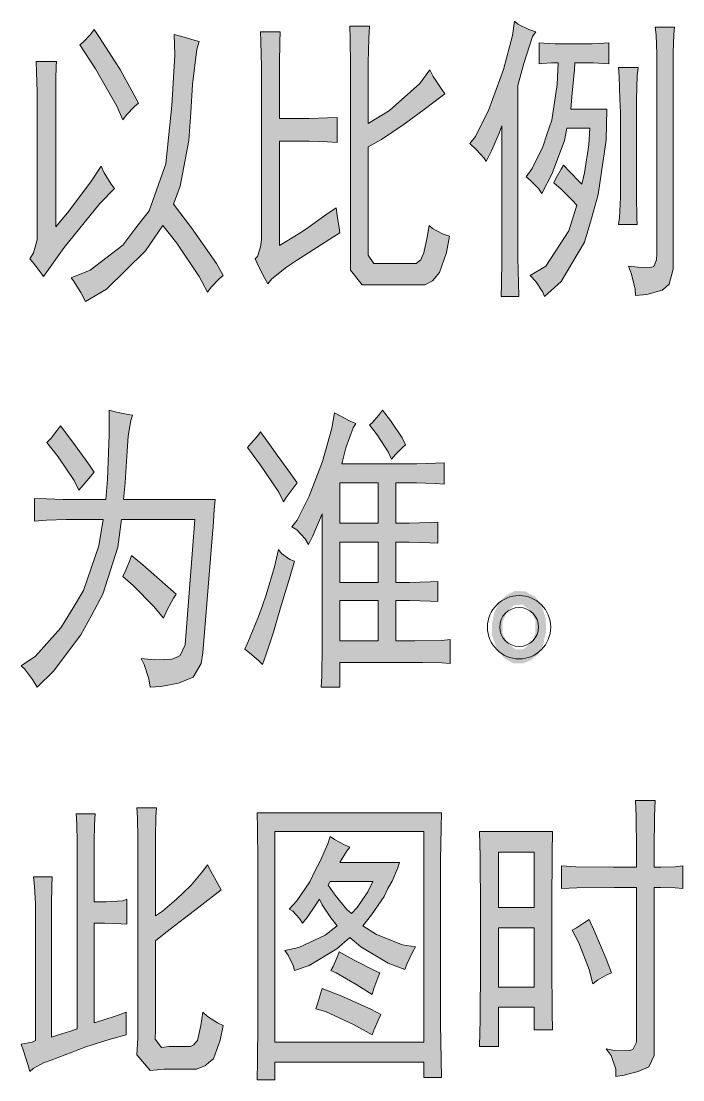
# Model space of a CAD drawing. Header units: millimetres. Extents: x 0 to 414, y 0 to 292.
# Drawn here: x 360.7 to 366.88, y 157.38 to 167.26 of the extents above; entities that cross this region are included whole.
import ezdxf

# ---------------------------------------------------------------- set-up
doc = ezdxf.new("R2010")
doc.units = ezdxf.units.MM

msp = doc.modelspace()

# ---------------------------------------------------------------- hatches: boundary and pattern name
h = msp.add_hatch(color=0)
h.dxf.hatch_style = 2
h.paths.add_polyline_path([(365.509528, 167.16375), (365.477778, 167.117889), (365.396639, 166.867417), (365.340194, 166.662806), (365.340194, 165.167028), (365.340194, 165.054139), (365.34725, 164.817778), (365.350778, 164.690778), (365.184972, 164.690778), (365.1885, 164.807194), (365.192028, 165.032972), (365.192028, 165.142333), (365.192028, 166.285333), (365.167333, 166.218306), (365.09325, 166.0525), (365.043861, 165.953722), (365.026222, 165.981944), (364.952139, 166.063083), (364.892167, 166.119528), (364.945083, 166.186556), (365.068556, 166.437028), (365.139111, 166.624), (365.206139, 166.810972), (365.290806, 167.128472), (365.308444, 167.262528), (365.340194, 167.234306), (365.4425, 167.184917)])
h = msp.add_hatch(color=0)
h.dxf.hatch_style = 2
h.paths.add_polyline_path([(361.382028, 167.184917), (361.427889, 167.117889), (361.523139, 166.969722), (361.572528, 166.892111), (361.625444, 166.810972), (361.734806, 166.613417), (361.798306, 166.497), (361.7595, 166.46525), (361.685417, 166.387639), (361.650139, 166.341778), (361.593694, 166.468778), (361.396139, 166.818028), (361.247972, 167.040278), (361.28325, 167.0685), (361.350278, 167.139056)])
h = msp.add_hatch(color=0)
h.dxf.hatch_style = 2
h.paths.add_polyline_path([(363.121222, 167.16375), (363.117694, 167.072028), (363.114167, 166.856833), (363.114167, 166.729833), (363.114167, 166.352361), (363.311722, 166.352361), (363.392861, 166.352361), (363.562194, 166.359417), (363.653917, 166.362944), (363.653917, 166.130111), (363.562194, 166.137167), (363.392861, 166.140694), (363.311722, 166.140694), (363.114167, 166.140694), (363.114167, 165.167028), (363.177667, 165.205833), (363.297611, 165.279917), (363.350528, 165.315194), (363.403444, 165.350472), (363.548083, 165.452778), (363.643333, 165.519806), (363.653917, 165.44925), (363.671556, 165.332833), (363.678611, 165.286972), (363.583361, 165.227), (363.385806, 165.1), (363.2835, 165.032972), (363.181194, 164.965944), (363.043611, 164.856583), (363.004806, 164.810722), (362.976583, 164.860111), (362.916611, 164.976528), (362.888389, 165.043556), (362.909556, 165.064722), (362.937778, 165.156444), (362.944833, 165.219944), (362.944833, 166.708667), (362.944833, 166.839194), (362.941306, 167.0685), (362.937778, 167.16375)])
h = msp.add_hatch(color=0)
h.dxf.hatch_style = 2
h.paths.add_polyline_path([(363.953778, 167.216667), (363.95025, 167.10025), (363.943194, 166.878), (363.943194, 166.775694), (363.943194, 166.3065), (364.14075, 166.429972), (364.4265, 166.680444), (364.518222, 166.807444), (364.549972, 166.747472), (364.624056, 166.634583), (364.659333, 166.585194), (364.609944, 166.546389), (364.465306, 166.437028), (364.373583, 166.37), (364.278333, 166.299444), (364.066667, 166.158333), (363.943194, 166.087778), (363.943194, 165.156444), (363.943194, 165.078833), (363.996111, 165.001222), (364.0455, 165.001222), (364.359472, 165.001222), (364.391222, 165.001222), (364.433556, 165.032972), (364.447667, 165.064722), (364.461778, 165.1), (364.493528, 165.244639), (364.511167, 165.354), (364.542917, 165.325778), (364.638167, 165.276389), (364.701667, 165.255222), (364.673444, 165.103528), (364.609944, 164.916556), (364.578194, 164.87775), (364.542917, 164.838944), (364.472361, 164.800139), (364.433556, 164.800139), (363.996111, 164.800139), (363.88675, 164.800139), (363.777389, 164.937722), (363.777389, 165.078833), (363.777389, 166.729833), (363.777389, 166.853306), (363.773861, 167.096722), (363.770333, 167.216667)])
h = msp.add_hatch(color=0)
h.dxf.hatch_style = 2
h.paths.add_polyline_path([(366.804222, 167.206083), (366.797167, 167.139056), (366.790111, 166.969722), (366.790111, 166.863889), (366.790111, 165.064722), (366.790111, 164.948306), (366.754833, 164.807194), (366.723083, 164.778972), (366.687806, 164.75075), (366.546694, 164.711944), (366.440861, 164.701361), (366.437333, 164.761333), (366.402056, 164.898917), (366.373833, 164.976528), (366.462028, 164.965944), (366.567861, 164.962417), (366.589028, 164.965944), (366.610194, 164.973), (366.634889, 165.032972), (366.638417, 165.089417), (366.638417, 166.853306), (366.638417, 166.955611), (366.631361, 167.135528), (366.624306, 167.206083)])
h = msp.add_hatch(color=0)
h.dxf.hatch_style = 2
h.paths.add_polyline_path([(362.36275, 167.072028), (362.341583, 167.001472), (362.302778, 166.669861), (362.285139, 166.408806), (362.2675, 166.14775), (362.186361, 165.720889), (362.122861, 165.555083), (362.292194, 165.332833), (362.525028, 165.001222), (362.588528, 164.888333), (362.549722, 164.856583), (362.475639, 164.778972), (362.440361, 164.733111), (362.36275, 164.87775), (362.154611, 165.188194), (362.024083, 165.354), (361.861806, 165.117639), (361.498444, 164.761333), (361.300889, 164.644917), (361.258556, 164.729583), (361.191528, 164.838944), (361.166833, 164.867167), (361.34675, 164.937722), (361.650139, 165.170556), (361.773611, 165.332833), (361.897083, 165.491583), (362.052306, 165.929028), (362.080528, 166.204194), (362.10875, 166.475833), (362.136972, 166.945028), (362.129917, 167.139056), (362.200472, 167.117889), (362.316889, 167.086139)])
h = msp.add_hatch(color=0)
h.dxf.hatch_style = 2
h.paths.add_polyline_path([(365.975194, 167.050861), (366.035167, 167.050861), (366.144528, 167.057917), (366.190389, 167.061444), (366.190389, 166.863889), (366.144528, 166.867417), (366.04575, 166.874472), (365.989306, 166.874472), (365.872889, 166.874472), (365.869361, 166.807444), (365.848194, 166.59225), (365.834083, 166.440556), (366.17275, 166.440556), (366.165694, 166.151278), (366.091611, 165.643278), (366.028111, 165.421028), (365.964611, 165.198778), (365.745889, 164.831889), (365.590667, 164.690778), (365.573028, 164.733111), (365.509528, 164.831889), (365.456611, 164.888333), (365.60125, 164.976528), (365.816444, 165.304611), (365.890528, 165.5445), (365.851722, 165.586833), (365.745889, 165.692667), (365.675333, 165.752639), (365.700028, 165.7985), (365.745889, 165.879639), (365.767056, 165.918444), (365.827028, 165.854944), (365.915222, 165.763222), (365.939917, 165.742056), (365.964611, 165.847889), (366.003417, 166.108944), (366.014, 166.264167), (365.798806, 166.264167), (365.777639, 166.14775), (365.661222, 165.840833), (365.565972, 165.653861), (365.534222, 165.699722), (365.456611, 165.777333), (365.417806, 165.809083), (365.47425, 165.886694), (365.573028, 166.087778), (365.615361, 166.214778), (365.657694, 166.33825), (365.707083, 166.669861), (365.717667, 166.874472), (365.654167, 166.874472), (365.565972, 166.867417), (365.541278, 166.863889), (365.541278, 167.061444), (365.583611, 167.057917), (365.689444, 167.050861), (365.756472, 167.050861)])
h = msp.add_hatch(color=0)
h.dxf.hatch_style = 2
h.paths.add_polyline_path([(361.449056, 165.907861), (361.477278, 165.847889), (361.540778, 165.742056), (361.572528, 165.699722), (361.434944, 165.558611), (361.103333, 165.149389), (360.909306, 164.87775), (360.8705, 164.934194), (360.807, 165.015333), (360.782306, 165.043556), (360.817583, 165.1), (360.849333, 165.219944), (360.849333, 165.286972), (360.849333, 166.518167), (360.849333, 166.602833), (360.845806, 166.786278), (360.842278, 166.885056), (361.032778, 166.885056), (361.02925, 166.84625), (361.025722, 166.71925), (361.025722, 166.631056), (361.025722, 165.343417), (361.145667, 165.488056), (361.357333, 165.770278)])
h = msp.add_hatch(color=0)
h.dxf.hatch_style = 2
h.paths.add_polyline_path([(366.465556, 166.828611), (366.454972, 166.751), (366.447917, 166.535806), (366.447917, 166.398222), (366.447917, 165.752639), (366.447917, 165.622111), (366.451444, 165.428083), (366.454972, 165.364583), (366.282111, 165.364583), (366.289167, 165.428083), (366.29975, 165.615056), (366.29975, 165.742056), (366.29975, 166.408806), (366.292694, 166.535806), (366.285639, 166.747472), (366.282111, 166.828611)])
h = msp.add_hatch(color=0)
h.dxf.hatch_style = 2
h.paths.add_polyline_path([(361.741861, 163.583056), (361.724222, 163.533667), (361.699528, 163.389028), (361.696, 163.293778), (361.688944, 163.202056), (361.671306, 162.951583), (361.657194, 162.796361), (362.514444, 162.796361), (362.503861, 162.701111), (362.493278, 162.542361), (362.48975, 162.475333), (362.398028, 161.364083), (362.383917, 161.265306), (362.306306, 161.138306), (362.239278, 161.110083), (362.17225, 161.081861), (362.006444, 161.050111), (361.907667, 161.043056), (361.893556, 161.120667), (361.851222, 161.254722), (361.823, 161.311167), (361.946472, 161.300583), (362.10875, 161.304111), (362.147556, 161.32175), (362.186361, 161.339389), (362.232222, 161.438167), (362.239278, 161.519306), (362.323944, 162.609389), (361.639556, 162.609389), (361.604278, 162.351861), (361.463167, 161.910889), (361.360861, 161.720389), (361.258556, 161.533417), (361.004556, 161.19475), (360.849333, 161.043056), (360.807, 161.117139), (360.732917, 161.215917), (360.701167, 161.244139), (360.835222, 161.332333), (361.071583, 161.596917), (361.177417, 161.769778), (361.28325, 161.946167), (361.427889, 162.362444), (361.466694, 162.609389), (361.191528, 162.609389), (361.120972, 162.609389), (360.937528, 162.602333), (360.824639, 162.595278), (360.824639, 162.806944), (360.937528, 162.803417), (361.09275, 162.796361), (361.131556, 162.796361), (361.491389, 162.796361), (361.509028, 162.983333), (361.523139, 163.399611), (361.523139, 163.628917), (361.590167, 163.611278), (361.699528, 163.590111)])
h = msp.add_hatch(color=0)
h.paths.add_polyline_path([(363.230583, 162.542361), (363.279972, 162.602333), (363.392861, 162.828111), (363.452833, 162.990389), (363.516333, 163.152667), (363.604528, 163.463111), (363.629222, 163.604222), (363.675083, 163.579528), (363.773861, 163.526611), (363.826778, 163.505444), (363.802083, 163.466639), (363.735056, 163.279667), (363.69625, 163.127972), (364.303028, 163.127972), (364.398278, 163.127972), (364.571139, 163.135028), (364.652278, 163.138556), (364.652278, 162.941), (364.567611, 162.944528), (364.39475, 162.951583), (364.303028, 162.951583), (364.200722, 162.951583), (364.200722, 162.574111), (364.324194, 162.574111), (364.518222, 162.581167), (364.592306, 162.584694), (364.592306, 162.387139), (364.518222, 162.390667), (364.324194, 162.397722), (364.200722, 162.397722), (364.200722, 162.02025), (364.327722, 162.02025), (364.52175, 162.027306), (364.592306, 162.030833), (364.592306, 161.843861), (364.52175, 161.847389), (364.327722, 161.854444), (364.200722, 161.854444), (364.200722, 161.476972), (364.377111, 161.476972), (364.631111, 161.4805), (364.708722, 161.487556), (364.708722, 161.265306), (364.631111, 161.272361), (364.451194, 161.275889), (364.352417, 161.275889), (363.678611, 161.275889), (363.678611, 161.043056), (363.502222, 161.043056), (363.509278, 161.145361), (363.512806, 161.427583), (363.512806, 161.611028), (363.512806, 162.662306), (363.488111, 162.602333), (363.424611, 162.457694), (363.385806, 162.376556), (363.354056, 162.429472), (363.276444, 162.514139)])
h.paths.add_polyline_path([(364.034917, 162.02025), (364.034917, 162.397722), (363.678611, 162.397722), (363.678611, 162.02025)])
h.paths.add_polyline_path([(364.034917, 162.574111), (364.034917, 162.951583), (363.678611, 162.951583), (363.678611, 162.574111)])
h.paths.add_polyline_path([(364.034917, 161.476972), (364.034917, 161.854444), (363.678611, 161.854444), (363.678611, 161.476972)])
h = msp.add_hatch(color=0)
h.dxf.hatch_style = 2
h.paths.add_polyline_path([(364.07725, 163.628917), (364.151333, 163.533667), (364.260694, 163.371389), (364.292444, 163.307889), (364.264222, 163.283194), (364.197194, 163.216167), (364.161917, 163.173833), (364.130167, 163.240861), (364.027861, 163.399611), (363.953778, 163.494861), (363.978472, 163.5125), (364.038444, 163.579528)])
h = msp.add_hatch(color=0)
h.dxf.hatch_style = 2
h.paths.add_polyline_path([(360.941056, 163.329056), (360.979861, 163.367861), (361.039833, 163.445472), (361.068056, 163.484278), (361.184472, 163.332583), (361.339694, 163.117389), (361.382028, 163.050361), (361.350278, 163.011556), (361.279722, 162.930417), (361.240917, 162.884556), (361.195056, 162.97275), (361.046889, 163.195)])
h = msp.add_hatch(color=0)
h.dxf.hatch_style = 2
h.paths.add_polyline_path([(362.937778, 163.427833), (362.958944, 163.396083), (363.033028, 163.293778), (363.082417, 163.223222), (363.135333, 163.152667), (363.234111, 163.018611), (363.279972, 162.951583), (363.241167, 162.902194), (363.177667, 162.814), (363.152972, 162.775194), (363.107111, 162.863389), (362.937778, 163.117389), (362.814306, 163.283194), (362.846056, 163.318472), (362.909556, 163.389028)])
h = msp.add_hatch(color=0)
h.dxf.hatch_style = 2
h.paths.add_polyline_path([(363.255278, 162.221333), (363.212944, 162.080222), (363.131806, 161.815639), (363.096528, 161.688639), (363.057722, 161.558111), (362.987167, 161.342917), (362.955417, 161.254722), (362.916611, 161.293528), (362.835472, 161.364083), (362.789611, 161.399361), (362.835472, 161.498139), (362.916611, 161.70275), (362.955417, 161.805056), (362.990694, 161.907361), (363.068306, 162.168417), (363.103583, 162.330694), (363.131806, 162.291889), (363.209417, 162.235444)])
h = msp.add_hatch(color=0)
h.dxf.hatch_style = 2
h.paths.add_polyline_path([(361.731278, 162.27425), (361.837111, 162.186056), (362.04525, 162.002611), (362.147556, 161.910889), (362.122861, 161.875611), (362.066417, 161.76625), (362.031139, 161.688639), (361.939417, 161.798), (361.748917, 161.992028), (361.650139, 162.076694), (361.678361, 162.136667), (361.720694, 162.235444)])
h = msp.add_hatch(color=0)
h.paths.add_polyline_path([(365.583611, 161.741556), (365.60125, 161.681583), (365.604778, 161.561639), (365.590667, 161.505194), (365.580083, 161.445222), (365.534222, 161.357028), (365.498944, 161.325278), (365.467194, 161.297056), (365.386056, 161.265306), (365.340194, 161.265306), (365.297861, 161.265306), (365.213194, 161.314694), (365.174389, 161.364083), (365.139111, 161.417), (365.100306, 161.522833), (365.100306, 161.582806), (365.100306, 161.63925), (365.121472, 161.741556), (365.142639, 161.787417), (365.163806, 161.833278), (365.227306, 161.896778), (365.269639, 161.921472), (365.3155, 161.942639), (365.407222, 161.939111), (365.453083, 161.914417), (365.502472, 161.889722), (365.565972, 161.805056)])
h.paths.add_polyline_path([(365.431917, 161.431111), (365.470722, 161.466389), (365.506, 161.558111), (365.502472, 161.614556), (365.502472, 161.674528), (365.460139, 161.759194), (365.421333, 161.787417), (365.382528, 161.815639), (365.304917, 161.808583), (365.269639, 161.776833), (365.234361, 161.741556), (365.199083, 161.653361), (365.199083, 161.596917), (365.199083, 161.544), (365.241417, 161.455806), (365.280222, 161.427583), (365.319028, 161.395833), (365.396639, 161.399361)])
h = msp.add_hatch(color=0)
h.dxf.hatch_style = 2
h.paths.add_polyline_path([(366.447917, 159.363833), (366.447917, 159.529639), (366.444389, 159.840083), (366.440861, 159.984722), (366.624306, 159.984722), (366.61725, 159.840083), (366.613722, 159.529639), (366.613722, 159.363833), (366.677222, 159.363833), (366.811278, 159.367361), (366.881833, 159.374417), (366.881833, 159.16275), (366.811278, 159.169806), (366.677222, 159.173333), (366.613722, 159.173333), (366.613722, 157.688139), (366.613722, 157.603472), (366.564333, 157.497639), (366.514944, 157.476472), (366.465556, 157.455306), (366.335028, 157.420028), (366.257417, 157.409444), (366.257417, 157.476472), (366.211556, 157.603472), (366.165694, 157.666972), (366.243306, 157.652861), (366.356194, 157.649333), (366.384417, 157.652861), (366.416167, 157.659917), (366.447917, 157.730472), (366.447917, 157.7975), (366.447917, 159.173333), (366.239778, 159.173333), (365.890528, 159.169806), (365.749417, 159.16275), (365.749417, 159.374417), (365.883472, 159.367361), (366.232722, 159.363833)])
h = msp.add_hatch(color=0)
h.dxf.hatch_style = 2
h.paths.add_polyline_path([(361.681889, 157.7975), (361.523139, 157.755167), (361.304417, 157.684611), (361.240917, 157.659917), (361.177417, 157.635222), (361.046889, 157.585833), (360.979861, 157.561139), (360.909306, 157.536444), (360.814056, 157.483528), (360.782306, 157.455306), (360.764667, 157.522333), (360.722333, 157.649333), (360.701167, 157.709306), (360.736444, 157.716361), (360.803472, 157.730472), (360.835222, 157.744583), (360.835222, 158.951083), (360.835222, 159.025167), (360.824639, 159.183917), (360.817583, 159.272111), (360.990444, 159.272111), (360.986917, 159.183917), (360.983389, 159.018111), (360.983389, 158.9405), (360.983389, 157.776333), (361.039833, 157.793972), (361.163306, 157.832778), (361.223278, 157.853944), (361.223278, 159.519056), (361.223278, 159.596667), (361.21975, 159.766), (361.216222, 159.86125), (361.392611, 159.86125), (361.385556, 159.766), (361.382028, 159.596667), (361.382028, 159.519056), (361.382028, 159.039278), (361.494917, 159.039278), (361.650139, 159.049861), (361.688944, 159.063972), (361.688944, 158.831139), (361.636028, 158.834667), (361.480806, 158.841722), (361.382028, 158.841722), (361.382028, 157.910389), (361.456111, 157.931556), (361.607806, 157.980944), (361.681889, 158.009167)])
h = msp.add_hatch(color=0)
h.dxf.hatch_style = 2
h.paths.add_polyline_path([(361.964111, 159.917694), (361.960583, 159.833028), (361.957056, 159.646056), (361.957056, 159.540222), (361.957056, 158.90875), (362.020556, 158.951083), (362.151083, 159.063972), (362.218111, 159.127472), (362.288667, 159.1945), (362.398028, 159.325028), (362.440361, 159.385), (362.472111, 159.325028), (362.539139, 159.208611), (362.570889, 159.152167), (362.359222, 158.989889), (362.052306, 158.753528), (361.957056, 158.675917), (361.957056, 157.843361), (361.953528, 157.758694), (362.0135, 157.681083), (362.080528, 157.688139), (362.263972, 157.688139), (362.281611, 157.688139), (362.313361, 157.705778), (362.331, 157.726944), (362.348639, 157.744583), (362.380389, 157.885694), (362.398028, 158.009167), (362.440361, 157.970361), (362.535611, 157.910389), (362.588528, 157.885694), (362.560306, 157.748111), (362.496806, 157.57525), (362.458, 157.5435), (362.422722, 157.51175), (362.338056, 157.476472), (362.288667, 157.476472), (362.038194, 157.476472), (361.907667, 157.465889), (361.780667, 157.610528), (361.79125, 157.76575), (361.79125, 159.540222), (361.79125, 159.635472), (361.787722, 159.822444), (361.780667, 159.917694)])
h = msp.add_hatch(color=0)
h.paths.add_polyline_path([(364.627583, 159.871833), (364.624056, 159.73425), (364.617, 159.427333), (364.617, 159.261528), (364.617, 158.076194), (364.617, 157.903333), (364.624056, 157.564667), (364.627583, 157.398861), (364.461778, 157.398861), (364.461778, 157.5435), (363.071833, 157.5435), (363.071833, 157.377694), (362.906028, 157.377694), (362.909556, 157.550556), (362.913083, 157.903333), (362.913083, 158.086778), (362.913083, 159.261528), (362.913083, 159.423806), (362.909556, 159.727194), (362.906028, 159.871833)])
h.paths.add_polyline_path([(364.461778, 157.730472), (364.461778, 159.695444), (363.071833, 159.695444), (363.071833, 157.730472)])
h = msp.add_hatch(color=0)
h.paths.add_polyline_path([(363.770333, 159.550806), (363.745639, 159.519056), (363.699778, 159.444972), (363.678611, 159.406167), (364.236, 159.406167), (364.218361, 159.356778), (364.165444, 159.233306), (364.126639, 159.16275), (364.091361, 159.088667), (363.974944, 158.919333), (363.893806, 158.817028), (364.020806, 158.735889), (364.264222, 158.637111), (364.384167, 158.619472), (364.355944, 158.570083), (364.306556, 158.46425), (364.285389, 158.407806), (364.130167, 158.467778), (363.872639, 158.619472), (363.770333, 158.707667), (363.650389, 158.601833), (363.392861, 158.446611), (363.255278, 158.397222), (363.241167, 158.446611), (363.195306, 158.541861), (363.163556, 158.584194), (363.294083, 158.612417), (363.541028, 158.728833), (363.653917, 158.817028), (363.593944, 158.891111), (363.512806, 159.011056), (363.488111, 159.063972), (363.449306, 159.007528), (363.371694, 158.894639), (363.329361, 158.841722), (363.301139, 158.884056), (363.237639, 158.951083), (363.205889, 158.97225), (363.276444, 159.049861), (363.396389, 159.22625), (363.445778, 159.325028), (363.495167, 159.420278), (363.565722, 159.582556), (363.586889, 159.649583), (363.629222, 159.621361), (363.720944, 159.571972)])
h.paths.add_polyline_path([(363.56925, 159.1945), (363.63275, 159.102778), (363.742111, 158.968722), (363.787972, 158.929917), (363.840889, 158.986361), (363.939667, 159.134528), (363.985528, 159.229778), (363.586889, 159.229778)])
h = msp.add_hatch(color=0)
h.paths.add_polyline_path([(365.66475, 159.695444), (365.661222, 159.494361), (365.657694, 159.011056), (365.657694, 158.728833), (365.657694, 158.446611), (365.661222, 158.002111), (365.66475, 157.843361), (365.491889, 157.843361), (365.491889, 158.055028), (365.160278, 158.055028), (365.160278, 157.688139), (364.983889, 157.688139), (364.987417, 157.942139), (364.990944, 158.453667), (364.990944, 158.707667), (364.990944, 158.968722), (364.987417, 159.462611), (364.983889, 159.695444)])
h.paths.add_polyline_path([(365.491889, 158.242), (365.491889, 158.795861), (365.160278, 158.795861), (365.160278, 158.242)])
h.paths.add_polyline_path([(365.491889, 158.986361), (365.491889, 159.504944), (365.160278, 159.504944), (365.160278, 158.986361)])
h = msp.add_hatch(color=0)
h.dxf.hatch_style = 2
h.paths.add_polyline_path([(366.006944, 158.873472), (366.059861, 158.757056), (366.165694, 158.506583), (366.215083, 158.376056), (366.17275, 158.358417), (366.084556, 158.309028), (366.042222, 158.27375), (366.006944, 158.407806), (365.911694, 158.658278), (365.848194, 158.774694), (365.887, 158.795861), (365.964611, 158.84525)])
h = msp.add_hatch(color=0)
h.dxf.hatch_style = 2
h.paths.add_polyline_path([(363.671556, 158.573611), (363.812667, 158.496), (364.003167, 158.397222), (364.052556, 158.376056), (364.031389, 158.330194), (363.996111, 158.231417), (363.978472, 158.174972), (363.837361, 158.263167), (363.643333, 158.376056), (363.593944, 158.397222), (363.615111, 158.436028), (363.653917, 158.524222)])
h = msp.add_hatch(color=0)
h.dxf.hatch_style = 2
h.paths.add_polyline_path([(363.512806, 158.231417), (363.69625, 158.157333), (363.967889, 158.037389), (364.059611, 157.988), (364.038444, 157.942139), (363.999639, 157.846889), (363.978472, 157.7975), (363.805611, 157.89275), (363.544556, 158.016222), (363.452833, 158.040917), (363.470472, 158.086778), (363.498694, 158.182028)])

# ---------------------------------------------------------------- linework, layer by layer
at = {"color": 0, "lineweight": 0}
for points in [[(365.509528, 167.16375), (365.477778, 167.117889), (365.396639, 166.867417), (365.340194, 166.662806), (365.340194, 165.167028), (365.340194, 165.054139), (365.34725, 164.817778), (365.350778, 164.690778), (365.184972, 164.690778), (365.1885, 164.807194), (365.192028, 165.032972), (365.192028, 165.142333), (365.192028, 166.285333), (365.167333, 166.218306), (365.09325, 166.0525), (365.043861, 165.953722), (365.026222, 165.981944), (364.952139, 166.063083), (364.892167, 166.119528), (364.945083, 166.186556), (365.068556, 166.437028), (365.139111, 166.624), (365.206139, 166.810972), (365.290806, 167.128472), (365.308444, 167.262528), (365.340194, 167.234306), (365.4425, 167.184917)], [(361.382028, 167.184917), (361.427889, 167.117889), (361.523139, 166.969722), (361.572528, 166.892111), (361.625444, 166.810972), (361.734806, 166.613417), (361.798306, 166.497), (361.7595, 166.46525), (361.685417, 166.387639), (361.650139, 166.341778), (361.593694, 166.468778), (361.396139, 166.818028), (361.247972, 167.040278), (361.28325, 167.0685), (361.350278, 167.139056)], [(363.121222, 167.16375), (363.117694, 167.072028), (363.114167, 166.856833), (363.114167, 166.729833), (363.114167, 166.352361), (363.311722, 166.352361), (363.392861, 166.352361), (363.562194, 166.359417), (363.653917, 166.362944), (363.653917, 166.130111), (363.562194, 166.137167), (363.392861, 166.140694), (363.311722, 166.140694), (363.114167, 166.140694), (363.114167, 165.167028), (363.177667, 165.205833), (363.297611, 165.279917), (363.350528, 165.315194), (363.403444, 165.350472), (363.548083, 165.452778), (363.643333, 165.519806), (363.653917, 165.44925), (363.671556, 165.332833), (363.678611, 165.286972), (363.583361, 165.227), (363.385806, 165.1), (363.2835, 165.032972), (363.181194, 164.965944), (363.043611, 164.856583), (363.004806, 164.810722), (362.976583, 164.860111), (362.916611, 164.976528), (362.888389, 165.043556), (362.909556, 165.064722), (362.937778, 165.156444), (362.944833, 165.219944), (362.944833, 166.708667), (362.944833, 166.839194), (362.941306, 167.0685), (362.937778, 167.16375)], [(363.953778, 167.216667), (363.95025, 167.10025), (363.943194, 166.878), (363.943194, 166.775694), (363.943194, 166.3065), (364.14075, 166.429972), (364.4265, 166.680444), (364.518222, 166.807444), (364.549972, 166.747472), (364.624056, 166.634583), (364.659333, 166.585194), (364.609944, 166.546389), (364.465306, 166.437028), (364.373583, 166.37), (364.278333, 166.299444), (364.066667, 166.158333), (363.943194, 166.087778), (363.943194, 165.156444), (363.943194, 165.078833), (363.996111, 165.001222), (364.0455, 165.001222), (364.359472, 165.001222), (364.391222, 165.001222), (364.433556, 165.032972), (364.447667, 165.064722), (364.461778, 165.1), (364.493528, 165.244639), (364.511167, 165.354), (364.542917, 165.325778), (364.638167, 165.276389), (364.701667, 165.255222), (364.673444, 165.103528), (364.609944, 164.916556), (364.578194, 164.87775), (364.542917, 164.838944), (364.472361, 164.800139), (364.433556, 164.800139), (363.996111, 164.800139), (363.88675, 164.800139), (363.777389, 164.937722), (363.777389, 165.078833), (363.777389, 166.729833), (363.777389, 166.853306), (363.773861, 167.096722), (363.770333, 167.216667)], [(366.804222, 167.206083), (366.797167, 167.139056), (366.790111, 166.969722), (366.790111, 166.863889), (366.790111, 165.064722), (366.790111, 164.948306), (366.754833, 164.807194), (366.723083, 164.778972), (366.687806, 164.75075), (366.546694, 164.711944), (366.440861, 164.701361), (366.437333, 164.761333), (366.402056, 164.898917), (366.373833, 164.976528), (366.462028, 164.965944), (366.567861, 164.962417), (366.589028, 164.965944), (366.610194, 164.973), (366.634889, 165.032972), (366.638417, 165.089417), (366.638417, 166.853306), (366.638417, 166.955611), (366.631361, 167.135528), (366.624306, 167.206083)], [(362.36275, 167.072028), (362.341583, 167.001472), (362.302778, 166.669861), (362.285139, 166.408806), (362.2675, 166.14775), (362.186361, 165.720889), (362.122861, 165.555083), (362.292194, 165.332833), (362.525028, 165.001222), (362.588528, 164.888333), (362.549722, 164.856583), (362.475639, 164.778972), (362.440361, 164.733111), (362.36275, 164.87775), (362.154611, 165.188194), (362.024083, 165.354), (361.861806, 165.117639), (361.498444, 164.761333), (361.300889, 164.644917), (361.258556, 164.729583), (361.191528, 164.838944), (361.166833, 164.867167), (361.34675, 164.937722), (361.650139, 165.170556), (361.773611, 165.332833), (361.897083, 165.491583), (362.052306, 165.929028), (362.080528, 166.204194), (362.10875, 166.475833), (362.136972, 166.945028), (362.129917, 167.139056), (362.200472, 167.117889), (362.316889, 167.086139)], [(365.975194, 167.050861), (366.035167, 167.050861), (366.144528, 167.057917), (366.190389, 167.061444), (366.190389, 166.863889), (366.144528, 166.867417), (366.04575, 166.874472), (365.989306, 166.874472), (365.872889, 166.874472), (365.869361, 166.807444), (365.848194, 166.59225), (365.834083, 166.440556), (366.17275, 166.440556), (366.165694, 166.151278), (366.091611, 165.643278), (366.028111, 165.421028), (365.964611, 165.198778), (365.745889, 164.831889), (365.590667, 164.690778), (365.573028, 164.733111), (365.509528, 164.831889), (365.456611, 164.888333), (365.60125, 164.976528), (365.816444, 165.304611), (365.890528, 165.5445), (365.851722, 165.586833), (365.745889, 165.692667), (365.675333, 165.752639), (365.700028, 165.7985), (365.745889, 165.879639), (365.767056, 165.918444), (365.827028, 165.854944), (365.915222, 165.763222), (365.939917, 165.742056), (365.964611, 165.847889), (366.003417, 166.108944), (366.014, 166.264167), (365.798806, 166.264167), (365.777639, 166.14775), (365.661222, 165.840833), (365.565972, 165.653861), (365.534222, 165.699722), (365.456611, 165.777333), (365.417806, 165.809083), (365.47425, 165.886694), (365.573028, 166.087778), (365.615361, 166.214778), (365.657694, 166.33825), (365.707083, 166.669861), (365.717667, 166.874472), (365.654167, 166.874472), (365.565972, 166.867417), (365.541278, 166.863889), (365.541278, 167.061444), (365.583611, 167.057917), (365.689444, 167.050861), (365.756472, 167.050861)], [(361.449056, 165.907861), (361.477278, 165.847889), (361.540778, 165.742056), (361.572528, 165.699722), (361.434944, 165.558611), (361.103333, 165.149389), (360.909306, 164.87775), (360.8705, 164.934194), (360.807, 165.015333), (360.782306, 165.043556), (360.817583, 165.1), (360.849333, 165.219944), (360.849333, 165.286972), (360.849333, 166.518167), (360.849333, 166.602833), (360.845806, 166.786278), (360.842278, 166.885056), (361.032778, 166.885056), (361.02925, 166.84625), (361.025722, 166.71925), (361.025722, 166.631056), (361.025722, 165.343417), (361.145667, 165.488056), (361.357333, 165.770278)], [(366.465556, 166.828611), (366.454972, 166.751), (366.447917, 166.535806), (366.447917, 166.398222), (366.447917, 165.752639), (366.447917, 165.622111), (366.451444, 165.428083), (366.454972, 165.364583), (366.282111, 165.364583), (366.289167, 165.428083), (366.29975, 165.615056), (366.29975, 165.742056), (366.29975, 166.408806), (366.292694, 166.535806), (366.285639, 166.747472), (366.282111, 166.828611)], [(361.741861, 163.583056), (361.724222, 163.533667), (361.699528, 163.389028), (361.696, 163.293778), (361.688944, 163.202056), (361.671306, 162.951583), (361.657194, 162.796361), (362.514444, 162.796361), (362.503861, 162.701111), (362.493278, 162.542361), (362.48975, 162.475333), (362.398028, 161.364083), (362.383917, 161.265306), (362.306306, 161.138306), (362.239278, 161.110083), (362.17225, 161.081861), (362.006444, 161.050111), (361.907667, 161.043056), (361.893556, 161.120667), (361.851222, 161.254722), (361.823, 161.311167), (361.946472, 161.300583), (362.10875, 161.304111), (362.147556, 161.32175), (362.186361, 161.339389), (362.232222, 161.438167), (362.239278, 161.519306), (362.323944, 162.609389), (361.639556, 162.609389), (361.604278, 162.351861), (361.463167, 161.910889), (361.360861, 161.720389), (361.258556, 161.533417), (361.004556, 161.19475), (360.849333, 161.043056), (360.807, 161.117139), (360.732917, 161.215917), (360.701167, 161.244139), (360.835222, 161.332333), (361.071583, 161.596917), (361.177417, 161.769778), (361.28325, 161.946167), (361.427889, 162.362444), (361.466694, 162.609389), (361.191528, 162.609389), (361.120972, 162.609389), (360.937528, 162.602333), (360.824639, 162.595278), (360.824639, 162.806944), (360.937528, 162.803417), (361.09275, 162.796361), (361.131556, 162.796361), (361.491389, 162.796361), (361.509028, 162.983333), (361.523139, 163.399611), (361.523139, 163.628917), (361.590167, 163.611278), (361.699528, 163.590111)], [(363.230583, 162.542361), (363.279972, 162.602333), (363.392861, 162.828111), (363.452833, 162.990389), (363.516333, 163.152667), (363.604528, 163.463111), (363.629222, 163.604222), (363.675083, 163.579528), (363.773861, 163.526611), (363.826778, 163.505444), (363.802083, 163.466639), (363.735056, 163.279667), (363.69625, 163.127972), (364.303028, 163.127972), (364.398278, 163.127972), (364.571139, 163.135028), (364.652278, 163.138556), (364.652278, 162.941), (364.567611, 162.944528), (364.39475, 162.951583), (364.303028, 162.951583), (364.200722, 162.951583), (364.200722, 162.574111), (364.324194, 162.574111), (364.518222, 162.581167), (364.592306, 162.584694), (364.592306, 162.387139), (364.518222, 162.390667), (364.324194, 162.397722), (364.200722, 162.397722), (364.200722, 162.02025), (364.327722, 162.02025), (364.52175, 162.027306), (364.592306, 162.030833), (364.592306, 161.843861), (364.52175, 161.847389), (364.327722, 161.854444), (364.200722, 161.854444), (364.200722, 161.476972), (364.377111, 161.476972), (364.631111, 161.4805), (364.708722, 161.487556), (364.708722, 161.265306), (364.631111, 161.272361), (364.451194, 161.275889), (364.352417, 161.275889), (363.678611, 161.275889), (363.678611, 161.043056), (363.502222, 161.043056), (363.509278, 161.145361), (363.512806, 161.427583), (363.512806, 161.611028), (363.512806, 162.662306), (363.488111, 162.602333), (363.424611, 162.457694), (363.385806, 162.376556), (363.354056, 162.429472), (363.276444, 162.514139)], [(364.07725, 163.628917), (364.151333, 163.533667), (364.260694, 163.371389), (364.292444, 163.307889), (364.264222, 163.283194), (364.197194, 163.216167), (364.161917, 163.173833), (364.130167, 163.240861), (364.027861, 163.399611), (363.953778, 163.494861), (363.978472, 163.5125), (364.038444, 163.579528)], [(360.941056, 163.329056), (360.979861, 163.367861), (361.039833, 163.445472), (361.068056, 163.484278), (361.184472, 163.332583), (361.339694, 163.117389), (361.382028, 163.050361), (361.350278, 163.011556), (361.279722, 162.930417), (361.240917, 162.884556), (361.195056, 162.97275), (361.046889, 163.195)], [(362.937778, 163.427833), (362.958944, 163.396083), (363.033028, 163.293778), (363.082417, 163.223222), (363.135333, 163.152667), (363.234111, 163.018611), (363.279972, 162.951583), (363.241167, 162.902194), (363.177667, 162.814), (363.152972, 162.775194), (363.107111, 162.863389), (362.937778, 163.117389), (362.814306, 163.283194), (362.846056, 163.318472), (362.909556, 163.389028)], [(364.034917, 162.574111), (364.034917, 162.951583), (363.678611, 162.951583), (363.678611, 162.574111)], [(363.255278, 162.221333), (363.212944, 162.080222), (363.131806, 161.815639), (363.096528, 161.688639), (363.057722, 161.558111), (362.987167, 161.342917), (362.955417, 161.254722), (362.916611, 161.293528), (362.835472, 161.364083), (362.789611, 161.399361), (362.835472, 161.498139), (362.916611, 161.70275), (362.955417, 161.805056), (362.990694, 161.907361), (363.068306, 162.168417), (363.103583, 162.330694), (363.131806, 162.291889), (363.209417, 162.235444)], [(364.034917, 162.02025), (364.034917, 162.397722), (363.678611, 162.397722), (363.678611, 162.02025)], [(361.731278, 162.27425), (361.837111, 162.186056), (362.04525, 162.002611), (362.147556, 161.910889), (362.122861, 161.875611), (362.066417, 161.76625), (362.031139, 161.688639), (361.939417, 161.798), (361.748917, 161.992028), (361.650139, 162.076694), (361.678361, 162.136667), (361.720694, 162.235444)], [(364.034917, 161.476972), (364.034917, 161.854444), (363.678611, 161.854444), (363.678611, 161.476972)], [(366.447917, 159.363833), (366.447917, 159.529639), (366.444389, 159.840083), (366.440861, 159.984722), (366.624306, 159.984722), (366.61725, 159.840083), (366.613722, 159.529639), (366.613722, 159.363833), (366.677222, 159.363833), (366.811278, 159.367361), (366.881833, 159.374417), (366.881833, 159.16275), (366.811278, 159.169806), (366.677222, 159.173333), (366.613722, 159.173333), (366.613722, 157.688139), (366.613722, 157.603472), (366.564333, 157.497639), (366.514944, 157.476472), (366.465556, 157.455306), (366.335028, 157.420028), (366.257417, 157.409444), (366.257417, 157.476472), (366.211556, 157.603472), (366.165694, 157.666972), (366.243306, 157.652861), (366.356194, 157.649333), (366.384417, 157.652861), (366.416167, 157.659917), (366.447917, 157.730472), (366.447917, 157.7975), (366.447917, 159.173333), (366.239778, 159.173333), (365.890528, 159.169806), (365.749417, 159.16275), (365.749417, 159.374417), (365.883472, 159.367361), (366.232722, 159.363833)], [(361.681889, 157.7975), (361.523139, 157.755167), (361.304417, 157.684611), (361.240917, 157.659917), (361.177417, 157.635222), (361.046889, 157.585833), (360.979861, 157.561139), (360.909306, 157.536444), (360.814056, 157.483528), (360.782306, 157.455306), (360.764667, 157.522333), (360.722333, 157.649333), (360.701167, 157.709306), (360.736444, 157.716361), (360.803472, 157.730472), (360.835222, 157.744583), (360.835222, 158.951083), (360.835222, 159.025167), (360.824639, 159.183917), (360.817583, 159.272111), (360.990444, 159.272111), (360.986917, 159.183917), (360.983389, 159.018111), (360.983389, 158.9405), (360.983389, 157.776333), (361.039833, 157.793972), (361.163306, 157.832778), (361.223278, 157.853944), (361.223278, 159.519056), (361.223278, 159.596667), (361.21975, 159.766), (361.216222, 159.86125), (361.392611, 159.86125), (361.385556, 159.766), (361.382028, 159.596667), (361.382028, 159.519056), (361.382028, 159.039278), (361.494917, 159.039278), (361.650139, 159.049861), (361.688944, 159.063972), (361.688944, 158.831139), (361.636028, 158.834667), (361.480806, 158.841722), (361.382028, 158.841722), (361.382028, 157.910389), (361.456111, 157.931556), (361.607806, 157.980944), (361.681889, 158.009167)], [(361.964111, 159.917694), (361.960583, 159.833028), (361.957056, 159.646056), (361.957056, 159.540222), (361.957056, 158.90875), (362.020556, 158.951083), (362.151083, 159.063972), (362.218111, 159.127472), (362.288667, 159.1945), (362.398028, 159.325028), (362.440361, 159.385), (362.472111, 159.325028), (362.539139, 159.208611), (362.570889, 159.152167), (362.359222, 158.989889), (362.052306, 158.753528), (361.957056, 158.675917), (361.957056, 157.843361), (361.953528, 157.758694), (362.0135, 157.681083), (362.080528, 157.688139), (362.263972, 157.688139), (362.281611, 157.688139), (362.313361, 157.705778), (362.331, 157.726944), (362.348639, 157.744583), (362.380389, 157.885694), (362.398028, 158.009167), (362.440361, 157.970361), (362.535611, 157.910389), (362.588528, 157.885694), (362.560306, 157.748111), (362.496806, 157.57525), (362.458, 157.5435), (362.422722, 157.51175), (362.338056, 157.476472), (362.288667, 157.476472), (362.038194, 157.476472), (361.907667, 157.465889), (361.780667, 157.610528), (361.79125, 157.76575), (361.79125, 159.540222), (361.79125, 159.635472), (361.787722, 159.822444), (361.780667, 159.917694)], [(364.627583, 159.871833), (364.624056, 159.73425), (364.617, 159.427333), (364.617, 159.261528), (364.617, 158.076194), (364.617, 157.903333), (364.624056, 157.564667), (364.627583, 157.398861), (364.461778, 157.398861), (364.461778, 157.5435), (363.071833, 157.5435), (363.071833, 157.377694), (362.906028, 157.377694), (362.909556, 157.550556), (362.913083, 157.903333), (362.913083, 158.086778), (362.913083, 159.261528), (362.913083, 159.423806), (362.909556, 159.727194), (362.906028, 159.871833)], [(364.461778, 157.730472), (364.461778, 159.695444), (363.071833, 159.695444), (363.071833, 157.730472)], [(363.770333, 159.550806), (363.745639, 159.519056), (363.699778, 159.444972), (363.678611, 159.406167), (364.236, 159.406167), (364.218361, 159.356778), (364.165444, 159.233306), (364.126639, 159.16275), (364.091361, 159.088667), (363.974944, 158.919333), (363.893806, 158.817028), (364.020806, 158.735889), (364.264222, 158.637111), (364.384167, 158.619472), (364.355944, 158.570083), (364.306556, 158.46425), (364.285389, 158.407806), (364.130167, 158.467778), (363.872639, 158.619472), (363.770333, 158.707667), (363.650389, 158.601833), (363.392861, 158.446611), (363.255278, 158.397222), (363.241167, 158.446611), (363.195306, 158.541861), (363.163556, 158.584194), (363.294083, 158.612417), (363.541028, 158.728833), (363.653917, 158.817028), (363.593944, 158.891111), (363.512806, 159.011056), (363.488111, 159.063972), (363.449306, 159.007528), (363.371694, 158.894639), (363.329361, 158.841722), (363.301139, 158.884056), (363.237639, 158.951083), (363.205889, 158.97225), (363.276444, 159.049861), (363.396389, 159.22625), (363.445778, 159.325028), (363.495167, 159.420278), (363.565722, 159.582556), (363.586889, 159.649583), (363.629222, 159.621361), (363.720944, 159.571972)], [(365.66475, 159.695444), (365.661222, 159.494361), (365.657694, 159.011056), (365.657694, 158.728833), (365.657694, 158.446611), (365.661222, 158.002111), (365.66475, 157.843361), (365.491889, 157.843361), (365.491889, 158.055028), (365.160278, 158.055028), (365.160278, 157.688139), (364.983889, 157.688139), (364.987417, 157.942139), (364.990944, 158.453667), (364.990944, 158.707667), (364.990944, 158.968722), (364.987417, 159.462611), (364.983889, 159.695444)], [(365.491889, 158.986361), (365.491889, 159.504944), (365.160278, 159.504944), (365.160278, 158.986361)], [(363.56925, 159.1945), (363.63275, 159.102778), (363.742111, 158.968722), (363.787972, 158.929917), (363.840889, 158.986361), (363.939667, 159.134528), (363.985528, 159.229778), (363.586889, 159.229778)], [(366.006944, 158.873472), (366.059861, 158.757056), (366.165694, 158.506583), (366.215083, 158.376056), (366.17275, 158.358417), (366.084556, 158.309028), (366.042222, 158.27375), (366.006944, 158.407806), (365.911694, 158.658278), (365.848194, 158.774694), (365.887, 158.795861), (365.964611, 158.84525)], [(365.491889, 158.242), (365.491889, 158.795861), (365.160278, 158.795861), (365.160278, 158.242)], [(363.671556, 158.573611), (363.812667, 158.496), (364.003167, 158.397222), (364.052556, 158.376056), (364.031389, 158.330194), (363.996111, 158.231417), (363.978472, 158.174972), (363.837361, 158.263167), (363.643333, 158.376056), (363.593944, 158.397222), (363.615111, 158.436028), (363.653917, 158.524222)], [(363.512806, 158.231417), (363.69625, 158.157333), (363.967889, 158.037389), (364.059611, 157.988), (364.038444, 157.942139), (363.999639, 157.846889), (363.978472, 157.7975), (363.805611, 157.89275), (363.544556, 158.016222), (363.452833, 158.040917), (363.470472, 158.086778), (363.498694, 158.182028)]]:
    msp.add_lwpolyline(points, close=True, dxfattribs=at)
for centre, radius in [((365.352542, 161.603972), 0.295451), ((365.352542, 161.605736), 0.181681)]:
    msp.add_circle(centre, radius, dxfattribs=at)

doc.saveas('drawing.dxf')
